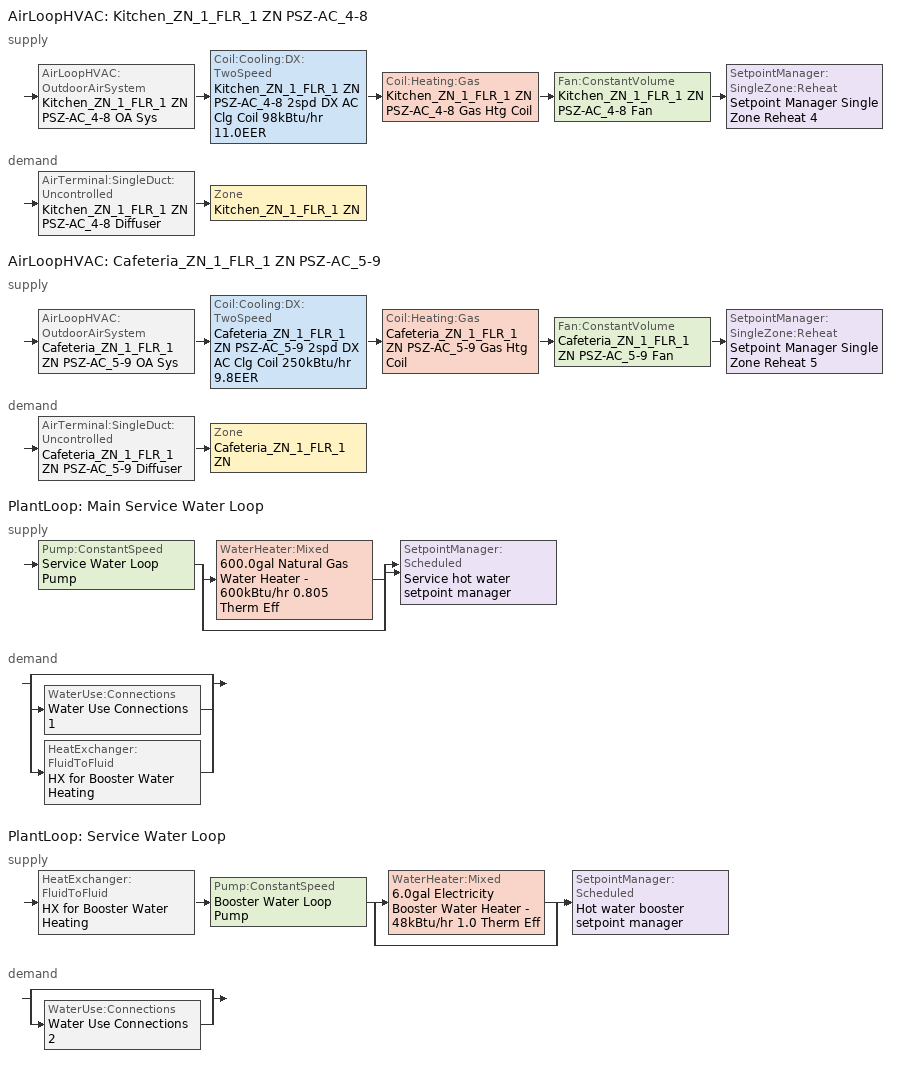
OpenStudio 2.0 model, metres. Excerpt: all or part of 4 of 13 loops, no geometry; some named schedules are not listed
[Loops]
AirLoopHVAC 'Kitchen_ZN_1_FLR_1 ZN PSZ-AC_4-8'
 supply: AirLoopHVAC:OutdoorAirSystem 'Kitchen_ZN_1_FLR_1 ZN PSZ-AC_4-8 OA Sys' > Coil:Cooling:DX:TwoSpeed 'Kitchen_ZN_1_FLR_1 ZN PSZ-AC_4-8 2spd DX AC Clg Coil 98kBtu/hr 11.0EER' > Coil:Heating:Gas 'Kitchen_ZN_1_FLR_1 ZN PSZ-AC_4-8 Gas Htg Coil' > Fan:ConstantVolume 'Kitchen_ZN_1_FLR_1 ZN PSZ-AC_4-8 Fan' > SetpointManager:SingleZone:Reheat 'Setpoint Manager Single Zone Reheat 4'
 demand: AirTerminal:SingleDuct:Uncontrolled 'Kitchen_ZN_1_FLR_1 ZN PSZ-AC_4-8 Diffuser' > Zone 'Kitchen_ZN_1_FLR_1 ZN'
AirLoopHVAC 'Cafeteria_ZN_1_FLR_1 ZN PSZ-AC_5-9'
 supply: AirLoopHVAC:OutdoorAirSystem 'Cafeteria_ZN_1_FLR_1 ZN PSZ-AC_5-9 OA Sys' > Coil:Cooling:DX:TwoSpeed 'Cafeteria_ZN_1_FLR_1 ZN PSZ-AC_5-9 2spd DX AC Clg Coil 250kBtu/hr 9.8EER' > Coil:Heating:Gas 'Cafeteria_ZN_1_FLR_1 ZN PSZ-AC_5-9 Gas Htg Coil' > Fan:ConstantVolume 'Cafeteria_ZN_1_FLR_1 ZN PSZ-AC_5-9 Fan' > SetpointManager:SingleZone:Reheat 'Setpoint Manager Single Zone Reheat 5'
 demand: AirTerminal:SingleDuct:Uncontrolled 'Cafeteria_ZN_1_FLR_1 ZN PSZ-AC_5-9 Diffuser' > Zone 'Cafeteria_ZN_1_FLR_1 ZN'
PlantLoop 'Main Service Water Loop'
 supply: Pump:ConstantSpeed 'Service Water Loop Pump' > split
  | WaterHeater:Mixed '600.0gal Natural Gas Water Heater - 600kBtu/hr 0.805 Therm Eff'
  | bypass
  join > SetpointManager:Scheduled 'Service hot water setpoint manager'
 demand: split
  | bypass
  | WaterUse:Connections 'Water Use Connections 1'
  | HeatExchanger:FluidToFluid 'HX for Booster Water Heating'
PlantLoop 'Service Water Loop'
 supply: HeatExchanger:FluidToFluid 'HX for Booster Water Heating' > Pump:ConstantSpeed 'Booster Water Loop Pump' > split
  | WaterHeater:Mixed '6.0gal Electricity Booster Water Heater - 48kBtu/hr 1.0 Therm Eff'
  | bypass
  join > SetpointManager:Scheduled 'Hot water booster setpoint manager'
 demand: split
  | bypass
  | WaterUse:Connections 'Water Use Connections 2'
[Sizing:Zone] Zone Cooling Design Supply Air Temperature Input Method=SupplyAirTemperature; Zone Cooling Design Supply Air Temperature {C}=12.8; Zone Cooling Design Supply Air Temperature Difference {deltaC}=11.11; Zone Heating Design Supply Air Temperature Input Method=SupplyAirTemperature; Zone Heating Design Supply Air Temperature {C}=40; Zone Heating Design Supply Air Temperature Difference {deltaC}=11.11; Zone Cooling Design Supply Air Humidity Ratio {kg-H2O/kg-air}=0.0085; Zone Heating Design Supply Air Humidity Ratio {kg-H2O/kg-air}=0.008; Cooling Design Air Flow Method=DesignDay; Heating Design Air Flow Method=DesignDay; Account for Dedicated Outdoor Air System=No; Dedicated Outdoor Air System Control Strategy=NeutralSupplyAir; Dedicated Outdoor Air Low Setpoint Temperature for Design {C}=autosize; Dedicated Outdoor Air High Setpoint Temperature for Design {C}=autosize
Cafeteria_ZN_1_FLR_1 ZN; Kitchen_ZN_1_FLR_1 ZN
[Zone equipment]
Cafeteria_ZN_1_FLR_1 ZN: Cafeteria_ZN_1_FLR_1 ZN PSZ-AC_5-9 Diffuser
Kitchen_ZN_1_FLR_1 ZN: Kitchen_ZN_1_FLR_1 ZN PSZ-AC_4-8 Diffuser, Kitchen_ZN_1_FLR_1 ZN Exhaust Fan
[PlantLoop] Plant Loop Volume {m3}=Autocalculate; Load Distribution Scheme=Optimal
Name | Maximum Loop Temperature {C} | Minimum Loop Temperature {C}
Main Service Water Loop | 60 | 10
Service Water Loop
[Sizing:Plant] Loop Type=Heating; Loop Design Temperature Difference {deltaC}=5; Sizing Option=NonCoincident; Zone Timesteps in Averaging Window=1; Coincident Sizing Factor Mode=None
Name | Design Loop Exit Temperature {C}
Main Service Water Loop | 60
Service Water Loop | 82.2222
[SetpointManager:Scheduled] Control Variable=Temperature
Name | Schedule
Service hot water setpoint manager | Service Water Loop Temp - 140F
Hot water booster setpoint manager | Service Water Booster Temp - 180.00000000000006F
[Pump:ConstantSpeed] Rated Flow Rate {m3/s}=autosize; Rated Power Consumption {W}=autosize; Fraction of Motor Inefficiencies to Fluid Stream=0; Pump Control Type=Intermittent
Name | Rated Pump Head {Pa} | Motor Efficiency
Service Water Loop Pump | 34026 | 0.855
Booster Water Loop Pump | 0 | 1
[AirLoopHVAC] Availability Schedule=SchoolSecondary HVACOperationSchd; Design Supply Air Flow Rate {m3/s}=AutoSize
Name | Availability Manager
Kitchen_ZN_1_FLR_1 ZN PSZ-AC_4-8 | Availability Manager Night Cycle 8
Cafeteria_ZN_1_FLR_1 ZN PSZ-AC_5-9 | Availability Manager Night Cycle 9
[Sizing:System] Type of Load to Size On=Sensible; Design Outdoor Air Flow Rate {m3/s}=Autosize; Minimum System Air Flow Ratio=1; Preheat Design Temperature {C}=7; Preheat Design Humidity Ratio {kg-H2O/kg-Air}=0.008; Precool Design Temperature {C}=12.8; Precool Design Humidity Ratio {kg-H2O/kg-Air}=0.008; Central Cooling Design Supply Air Temperature {C}=12.8; Central Heating Design Supply Air Temperature {C}=40; Sizing Option=Coincident; 100% Outdoor Air in Cooling=No; 100% Outdoor Air in Heating=No; Central Cooling Design Supply Air Humidity Ratio {kg-H2O/kg-Air}=0.0085; Central Heating Design Supply Air Humidity Ratio {kg-H2O/kg-Air}=0.008; Cooling Design Air Flow Method=DesignDay; Cooling Design Air Flow Rate {m3/s}=0; Heating Design Air Flow Method=DesignDay; Heating Design Air Flow Rate {m3/s}=0; System Outdoor Air Method=ZoneSum; Zone Maximum Outdoor Air Fraction=1; Cooling Supply Air Flow Rate Per Floor Area {m3/s-m2}=0.00996765; Cooling Fraction of Autosized Cooling Supply Air Flow Rate=1; Cooling Supply Air Flow Rate Per Unit Cooling Capacity {m3/s-W}=3.94755e-05; Heating Supply Air Flow Rate Per Floor Area {m3/s-m2}=0.00996765; Heating Fraction of Autosized Heating Supply Air Flow Rate=1; Heating Fraction of Autosized Cooling Supply Air Flow Rate=1; Heating Supply Air Flow Rate Per Unit Heating Capacity {m3/s-W}=3.15882e-05; Cooling Design Capacity Method=CoolingDesignCapacity; Cooling Design Capacity {W}=autosize; Cooling Design Capacity Per Floor Area {W/m2}=234.7; Fraction of Autosized Cooling Design Capacity=1; Heating Design Capacity Method=HeatingDesignCapacity; Heating Design Capacity {W}=autosize; Heating Design Capacity Per Floor Area {W/m2}=157; Fraction of Autosized Heating Design Capacity=1; Central Cooling Capacity Control Method=OnOff
Kitchen_ZN_1_FLR_1 ZN PSZ-AC_4-8; Cafeteria_ZN_1_FLR_1 ZN PSZ-AC_5-9
[Controller:OutdoorAir] Minimum Outdoor Air Flow Rate {m3/s}=Autosize; Maximum Outdoor Air Flow Rate {m3/s}=Autosize; Economizer Control Type=DifferentialEnthalpy; Economizer Control Action Type=ModulateFlow; Lockout Type=NoLockout; Minimum Limit Type=FixedMinimum; Minimum Outdoor Air Schedule=SchoolSecondary HVACOperationSchd; High Humidity Control=No; Heat Recovery Bypass Control Type=BypassWhenOAFlowGreaterThanMinimum
Name | Controller Mechanical Ventilation
Kitchen_ZN_1_FLR_1 ZN PSZ-AC_4-8 OA Sys Controller | Controller Mechanical Ventilation 4
Cafeteria_ZN_1_FLR_1 ZN PSZ-AC_5-9 OA Sys Controller | Controller Mechanical Ventilation 5
[Controller:MechanicalVentilation] Availability Schedule=Always On Discrete; System Outdoor Air Method=ZoneSum
Controller Mechanical Ventilation 4; Controller Mechanical Ventilation 5
[AirLoopHVAC:OutdoorAirSystem]
Name | Controller
Kitchen_ZN_1_FLR_1 ZN PSZ-AC_4-8 OA Sys | Kitchen_ZN_1_FLR_1 ZN PSZ-AC_4-8 OA Sys Controller
Cafeteria_ZN_1_FLR_1 ZN PSZ-AC_5-9 OA Sys | Cafeteria_ZN_1_FLR_1 ZN PSZ-AC_5-9 OA Sys Controller
[AvailabilityManager:NightCycle] Control Type=CycleOnAny; Thermostat Tolerance {deltaC}=1; Cycling Run Time {s}=3600
Availability Manager Night Cycle 8; Availability Manager Night Cycle 9
[SetpointManager:SingleZone:Reheat] Minimum Supply Air Temperature {C}=10; Maximum Supply Air Temperature {C}=50
Name | Control Zone
Setpoint Manager Single Zone Reheat 4 | Kitchen_ZN_1_FLR_1 ZN
Setpoint Manager Single Zone Reheat 5 | Cafeteria_ZN_1_FLR_1 ZN
[Fan:ConstantVolume] Availability Schedule=SchoolSecondary HVACOperationSchd; Pressure Rise {Pa}=622.722; Maximum Flow Rate {m3/s}=AutoSize
Name | Fan Efficiency | Motor Efficiency
Kitchen_ZN_1_FLR_1 ZN PSZ-AC_4-8 Fan | 0.56225 | 0.865
Cafeteria_ZN_1_FLR_1 ZN PSZ-AC_5-9 Fan | 0.58175 | 0.895
[Coil:Heating:Gas] Availability Schedule=Always On Discrete; Gas Burner Efficiency=0.8; Nominal Capacity {W}=AutoSize; Parasitic Electric Load {W}=0; Parasitic Gas Load {W}=0
Kitchen_ZN_1_FLR_1 ZN PSZ-AC_4-8 Gas Htg Coil; Cafeteria_ZN_1_FLR_1 ZN PSZ-AC_5-9 Gas Htg Coil
[Coil:Cooling:DX:TwoSpeed] Availability Schedule=Always On Discrete; Rated High Speed Total Cooling Capacity {W}=Autosize; Rated High Speed Sensible Heat Ratio=Autosize; Rated High Speed Air Flow Rate {m3/s}=Autosize; Rated Low Speed Total Cooling Capacity {W}=Autosize; Rated Low Speed Sensible Heat Ratio=0.69; Condenser Type=AirCooled; High Speed Evaporative Condenser Effectiveness=0; High Speed Evaporative Condenser Air Flow Rate {m3/s}=Autosize; High Speed Evaporative Condenser Pump Rated Power Consumption {W}=Autosize; Low Speed Evaporative Condenser Effectiveness=0; Low Speed Evaporative Condenser Air Flow Rate {m3/s}=Autosize; Low Speed Evaporative Condenser Pump Rated Power Consumption {W}=Autosize; Basin Heater Capacity {W/K}=10; Basin Heater Setpoint Temperature {C}=2
Name | Rated High Speed COP {W/W} | Total Cooling Capacity Function of Temperature Curve | Total Cooling Capacity Function of Flow Fraction Curve | Energy Input Ratio Function of Temperature Curve | Energy Input Ratio Function of Flow Fraction Curve | Part Load Fraction Correlation Curve | Rated Low Speed COP {W/W} | Low Speed Total Cooling Capacity Function of Temperature Curve | Low Speed Energy Input Ratio Function of Temperature Curve
Kitchen_ZN_1_FLR_1 ZN PSZ-AC_4-8 2spd DX AC Clg Coil 98kBtu/hr 11.0EER | 3.80232 | PSZ-Fine Storage DX Coil Cap-FT | DX Coil Cap-FF | PSZ-AC DX Coil EIR-FT | Split DX Coil EIR-FF | HPACCOOLPLFFPLR | 3.80232 | PSZ-Fine Storage DX Coil Cap-FT 1 | PSZ-AC DX Coil EIR-FT 1
Cafeteria_ZN_1_FLR_1 ZN PSZ-AC_5-9 2spd DX AC Clg Coil 250kBtu/hr 9.8EER | 3.50432 | PSZ-AC_CoolCLennoxStandard10Ton_TGA120S2B_CapFT 4 | AHU-1_CoolCStandard10Ton_CapFF 2 | PSZ-AC_CoolCStandard10Ton_EIRFT 4 | CoolCLennoxStandard10Ton_TGA120S2B_EIRFFF 2 | PSZ-AC_CoolCLennoxStandard10Ton_TGA120S2B_PLR 2 | 3.50432 | PSZ-AC_CoolCLennoxStandard10Ton_TGA120S2B_CapFT 5 | PSZ-AC_CoolCStandard10Ton_EIRFT 5
[AirTerminal:SingleDuct:Uncontrolled] Availability Schedule=Always On Discrete; Maximum Air Flow Rate {m3/s}=AutoSize
Kitchen_ZN_1_FLR_1 ZN PSZ-AC_4-8 Diffuser; Cafeteria_ZN_1_FLR_1 ZN PSZ-AC_5-9 Diffuser
[Fan:ZoneExhaust]
Kitchen_ZN_1_FLR_1 ZN Exhaust Fan: Availability Schedule=SchoolSecondary Kitchen_Exhaust_SCH; Fan Efficiency=0.0660786; Pressure Rise {Pa}=124.544; Maximum Flow Rate {m3/s}=2.54852; Flow Fraction Schedule=SchoolSecondary Kitchen_Exhaust_SCH_DCV; System Availability Manager Coupling Mode=Decoupled; Balanced Exhaust Fraction Schedule=SchoolSecondary Kitchen Exhaust Fan Balanced Exhaust Fraction Schedule
[Refrigeration:Case] Availability Schedule=Always On Discrete; Zone=Kitchen_ZN_1_FLR_1 ZN; Rated Ambient Temperature {C}=23.8889; Rated Ambient Relative Humidity {percent}=55; Rated Total Cooling Capacity per Unit Length {W/m}=734; Case Length {m}=7.32; Latent Case Credit Curve Type=CaseTemperatureMethod; Standard Case Lighting Power per Unit Length {W/m}=33; Case Lighting Schedule=SchoolSecondary BLDG_LIGHT_SCH; Fraction of Lighting Energy to Case=1; Anti-Sweat Heater Control Type=None; Humidity at Zero Anti-Sweat Heater Energy {percent}=0; Case Height {m}=0; Defrost Energy Correction Curve Type=None; Refrigerated Case Restocking Schedule=SchoolSecondary Kitchen_ZN_1_FLR_1_Case:1_WALKINFREEZER_WalkInStockingSched
Name | Rated Latent Heat Ratio | Rated Runtime Fraction | Case Operating Temperature {C} | Latent Case Credit Curve | Standard Case Fan Power per Unit Length {W/m} | Operating Case Fan Power per Unit Length {W/m} | Fraction of Anti-Sweat Heater Energy to Case | Case Defrost Power per Unit Length {W/m} | Case Defrost Type | Case Defrost Schedule | Case Defrost Drip-Down Schedule | Under Case HVAC Return Air Fraction | Case Credit Fraction Schedule
Kitchen_ZN_1_FLR_1 ZN Walkin Freezer | 0.1 | 0.4 | -23 | Single Shelf Horizontal Latent Energy Multiplier_After2004 | 68.3 | 68.3 | 0 | 410 | Electric | Refrigeration Defrost Schedule | Refrigeration Defrost DripDown Schedule | 0 | Refrigeration Case Credit Schedule
Kitchen_ZN_1_FLR_1 ZN Display Case | 0.08 | 0.85 | 2 | Multi Shelf Vertical Latent Energy Multiplier | 55 | 55 | 0.2 | 0 | OffCycle | Refrigeration Defrost Schedule 1 |  | 0.05
[Refrigeration:Condenser:AirCooled] Rated Subcooling Temperature Difference {deltaC}=0; Condenser Fan Speed Control Type=VariableSpeed; Rated Fan Power {W}=750; Minimum Fan Air Flow Ratio=0.25
Name | Rated Effective Total Heat Rejection Rate Curve
Refrigeration Condenser Air Cooled 1 | Refrigeration Condenser Air Cooled HR Curve
Refrigeration Condenser Air Cooled 2 | Refrigeration Condenser Air Cooled HR Curve 1
[Refrigeration:System] Minimum Condensing Temperature {C}=21; Refrigeration System Working Fluid Type=R404a; Suction Temperature Control Type=ConstantSuctionTemperature; Suction Piping Zone=Kitchen_ZN_1_FLR_1 ZN
Name | Refrigeration Condenser
Refrigeration System 1 | Refrigeration Condenser Air Cooled 1
Refrigeration System 2 | Refrigeration Condenser Air Cooled 2
[WaterHeater:Mixed] Deadband Temperature Difference {deltaC}=2; Maximum Temperature Limit {C}=82.2222; Heater Control Type=Cycle; Off Cycle Parasitic Heat Fraction to Tank=0.8; On Cycle Parasitic Heat Fraction to Tank=0; Ambient Temperature Indicator=Schedule; Use Side Effectiveness=1; Source Side Effectiveness=1; Use Side Design Flow Rate {m3/s}=autosize; Source Side Design Flow Rate {m3/s}=autosize; Indirect Water Heating Recovery Time {hr}=1.5
Name | Tank Volume {m3} | Setpoint Temperature Schedule | Heater Maximum Capacity {W} | Heater Fuel Type | Heater Thermal Efficiency | Off Cycle Parasitic Fuel Consumption Rate {W} | Off Cycle Parasitic Fuel Type | On Cycle Parasitic Fuel Consumption Rate {W} | On Cycle Parasitic Fuel Type | Ambient Temperature Schedule | Off Cycle Loss Coefficient to Ambient Temperature {W/K} | On Cycle Loss Coefficient to Ambient Temperature {W/K}
600.0gal Natural Gas Water Heater - 600kBtu/hr 0.805 Therm Eff | 2.27125 | Service Water Loop Temp - 140F | 175843 | NaturalGas | 0.804593 | 878.92 | NaturalGas | 878.92 | NaturalGas | Water Heater Ambient Temp Schedule - 70F | 20.7661 | 20.7661
6.0gal Electricity Booster Water Heater - 48kBtu/hr 1.0 Therm Eff | 0.0227125 | Service Water Booster Temp - 180.00000000000006F | 14000 | Electricity | 1 | 0 | Electricity | 0 | Electricity | Water Heater Ambient Temp Schedule - 70F 1 | 0.796809 | 0.796809
[WaterUse:Connections]
Name | Water Use Equipment Name 1
Water Use Connections 1 | Main Service Water Use 7.63gal/min
Water Use Connections 2 | Booster Water Fixture - 23.7 gal/min at 27.901234567901326F
[WaterUse:Equipment:Definition]
Name | Peak Flow Rate {m3/s} | Target Temperature Schedule | Sensible Fraction Schedule | Latent Fraction Schedule
Main Service Water Use Def 7.63gal/min | 0.000481378 | Mixed Water At Faucet Temp - 140F | Fraction Sensible - 0.2 | Fraction Latent - 0.05
Water Fixture Def - 23.7 gal/min | 0.00149524 | Schedule Ruleset 5
[WaterUse:Equipment] Flow Rate Fraction Schedule=SchoolSecondary BLDG_SWH_SCH
Name | Water Use Equipment Definition
Main Service Water Use 7.63gal/min | Main Service Water Use Def 7.63gal/min
Booster Water Fixture - 23.7 gal/min at 27.901234567901326F | Water Fixture Def - 23.7 gal/min
[HeatExchanger:FluidToFluid]
HX for Booster Water Heating: Loop Demand Side Design Flow Rate {m3/s}=autosize; Loop Supply Side Design Flow Rate {m3/s}=autosize; Heat Exchange Model Type=Ideal; Heat Exchanger U-Factor Times Area Value {W/K}=autosize; Control Type=UncontrolledOn; Minimum Temperature Difference to Activate Heat Exchanger {deltaC}=0.01; Heat Transfer Metering End Use Type=LoopToLoop; Component Override Cooling Control Temperature Mode=Loop; Sizing Factor=1; Operation Minimum Temperature Limit {C}=0; Operation Maximum Temperature Limit {C}=100
[Schedule:Ruleset]
Name | Default Day Schedule | Summer Design Day Schedule | Winter Design Day Schedule
SchoolSecondary BLDG_LIGHT_SCH | SchoolSecondary BLDG_LIGHT_SCH Default | SchoolSecondary BLDG_LIGHT_SCH Summer Design Day | SchoolSecondary BLDG_LIGHT_SCH Winter Design Day
SchoolSecondary HVACOperationSchd | SchoolSecondary HVACOperationSchd Default | SchoolSecondary HVACOperationSchd Summer Design Day | SchoolSecondary HVACOperationSchd Winter Design Day
SchoolSecondary Kitchen_Exhaust_SCH | SchoolSecondary Kitchen_Exhaust_SCH Default | SchoolSecondary Kitchen_Exhaust_SCH Summer Design Day | SchoolSecondary Kitchen_Exhaust_SCH Winter Design Day
SchoolSecondary Kitchen_Exhaust_SCH_DCV | SchoolSecondary Kitchen_Exhaust_SCH_DCV Default | SchoolSecondary Kitchen_Exhaust_SCH_DCV Summer Design Day | SchoolSecondary Kitchen_Exhaust_SCH_DCV Winter Design Day
SchoolSecondary Kitchen Exhaust Fan Balanced Exhaust Fraction Schedule | SchoolSecondary Kitchen Exhaust Fan Balanced Exhaust Fraction Schedule Default | SchoolSecondary Kitchen Exhaust Fan Balanced Exhaust Fraction Schedule Summer Design Day | SchoolSecondary Kitchen Exhaust Fan Balanced Exhaust Fraction Schedule Winter Design Day
Refrigeration Defrost Schedule | Refrigeration Defrost Schedule Default
Refrigeration Defrost DripDown Schedule | Refrigeration Defrost DripDown Schedule Default
Refrigeration Case Credit Schedule | Refrigeration Case Credit Schedule Default
SchoolSecondary Kitchen_ZN_1_FLR_1_Case:1_WALKINFREEZER_WalkInStockingSched | SchoolSecondary Kitchen_ZN_1_FLR_1_Case:1_WALKINFREEZER_WalkInStockingSched Default | SchoolSecondary Kitchen_ZN_1_FLR_1_Case:1_WALKINFREEZER_WalkInStockingSched Summer Design Day | SchoolSecondary Kitchen_ZN_1_FLR_1_Case:1_WALKINFREEZER_WalkInStockingSched Winter Design Day
Refrigeration Defrost Schedule 1 | Refrigeration Defrost Schedule Default 1
Service Water Loop Temp - 140F | Service Water Loop Temp - 140F Default
Water Heater Ambient Temp Schedule - 70F | Water Heater Ambient Temp Schedule - 70F Default
SchoolSecondary BLDG_SWH_SCH | SchoolSecondary BLDG_SWH_SCH Default | SchoolSecondary BLDG_SWH_SCH Summer Design Day | SchoolSecondary BLDG_SWH_SCH Winter Design Day
Service Water Booster Temp - 180.00000000000006F | Service Water Booster Temp - 180.00000000000006F Default
Water Heater Ambient Temp Schedule - 70F 1 | Water Heater Ambient Temp Schedule - 70F Default 1
[Schedule:Day]
SchoolSecondary HVACOperationSchd Default; SchoolSecondary Kitchen_Exhaust_SCH Default; SchoolSecondary Kitchen Exhaust Fan Balanced Exhaust Fraction Schedule Default: 24, 0, 0
SchoolSecondary HVACOperationSchd Winter Design Day; SchoolSecondary HVACOperationSchd Summer Design Day: 7, 0, 0, 21, 0, 1, 24, 0, 0
SchoolSecondary Kitchen_Exhaust_SCH Winter Design Day; SchoolSecondary Kitchen_Exhaust_SCH Summer Design Day: 8, 0, 0, 21, 0, 1, 24, 0, 0
SchoolSecondary Kitchen_Exhaust_SCH_DCV Default; SchoolSecondary Kitchen_Exhaust_SCH_DCV Winter Design Day; SchoolSecondary Kitchen_Exhaust_SCH_DCV Summer Design Day: 24, 0, 1
SchoolSecondary Kitchen Exhaust Fan Balanced Exhaust Fraction Schedule Winter Design Day; SchoolSecondary Kitchen Exhaust Fan Balanced Exhaust Fraction Schedule Summer Design Day: 8, 0, 0, 21, 0, 0.746296, 24, 0, 0
Service Water Loop Temp - 140F Default: 24, 0, 60
Service Water Booster Temp - 180.00000000000006F Default: 24, 0, 82.2222
[Schedule:Rule] Date Specification Type=DateRange; Start Day=1
Name | Schedule Ruleset | Rule Order | Day Schedule | Apply Monday | Apply Tuesday | Apply Wednesday | Apply Thursday | Apply Friday | Start Month | End Month | End Day | Apply Sunday | Apply Saturday
Schedule Rule 87 | SchoolSecondary HVACOperationSchd | 0 | SchoolSecondary HVACOperationSchd WntrDsn|SmrDsn|Wkdy Day | Yes | Yes | Yes | Yes | Yes | 1 | 12 | 31
Schedule Rule 89 | SchoolSecondary Kitchen_Exhaust_SCH | 4 | SchoolSecondary Kitchen_Exhaust_SCH Wkdy Day | Yes | Yes | Yes | Yes | Yes | 1 | 6 | 30
Schedule Rule 90 | SchoolSecondary Kitchen_Exhaust_SCH | 3 | SchoolSecondary Kitchen_Exhaust_SCH Wknd Day |  |  |  |  |  | 1 | 6 | 30 | Yes | Yes
Schedule Rule 91 | SchoolSecondary Kitchen_Exhaust_SCH | 2 | SchoolSecondary Kitchen_Exhaust_SCH Wkdy Day 1 | Yes | Yes | Yes | Yes | Yes | 7 | 9 | 1
Schedule Rule 92 | SchoolSecondary Kitchen_Exhaust_SCH | 1 | SchoolSecondary Kitchen_Exhaust_SCH Wknd Day 1 |  |  |  |  |  | 7 | 9 | 1 | Yes | Yes
Schedule Rule 93 | SchoolSecondary Kitchen_Exhaust_SCH | 0 | SchoolSecondary Kitchen_Exhaust_SCH Wkdy Day 2 | Yes | Yes | Yes | Yes | Yes | 9 | 12 | 31
Schedule Rule 94 | SchoolSecondary Kitchen Exhaust Fan Balanced Exhaust Fraction Schedule | 4 | SchoolSecondary Kitchen Exhaust Fan Balanced Exhaust Fraction Schedule Wkdy Day | Yes | Yes | Yes | Yes | Yes | 1 | 6 | 30
Schedule Rule 95 | SchoolSecondary Kitchen Exhaust Fan Balanced Exhaust Fraction Schedule | 3 | SchoolSecondary Kitchen Exhaust Fan Balanced Exhaust Fraction Schedule Wknd Day |  |  |  |  |  | 1 | 6 | 30 | Yes | Yes
Schedule Rule 96 | SchoolSecondary Kitchen Exhaust Fan Balanced Exhaust Fraction Schedule | 2 | SchoolSecondary Kitchen Exhaust Fan Balanced Exhaust Fraction Schedule Wkdy Day 1 | Yes | Yes | Yes | Yes | Yes | 7 | 9 | 1
[Curve:Biquadratic]
Name | Coefficient1 Constant | Coefficient2 x | Coefficient3 x**2 | Coefficient4 y | Coefficient5 y**2 | Coefficient6 x*y | Minimum Value of x | Maximum Value of x | Minimum Value of y | Maximum Value of y
PSZ-AC_CoolCLennoxStandard10Ton_TGA120S2B_CapFT 4; PSZ-AC_CoolCLennoxStandard10Ton_TGA120S2B_CapFT 5 | 0.42415 | 0.04426 | -0.00042 | 0.00333 | -8e-05 | -0.00021 | 17 | 22 | 29 | 46
PSZ-AC_CoolCStandard10Ton_EIRFT 4; PSZ-AC_CoolCStandard10Ton_EIRFT 5 | 1.23649 | -0.02431 | 0.00057 | -0.01434 | 0.00063 | -0.00038 | 17 | 22 | 29 | 46
PSZ-Fine Storage DX Coil Cap-FT; PSZ-Fine Storage DX Coil Cap-FT 1 | 0.942588 | 0.00954335 | 0.00068377 | -0.0110427 | 5.249e-06 | -9.72e-06 | 12.77778 | 23.88889 | 23.88889 | 46.11111
PSZ-AC DX Coil EIR-FT; PSZ-AC DX Coil EIR-FT 1 | 0.342414 | 0.034885 | -0.0006237 | 0.00497722 | 0.000437951 | -0.000728028 | 12.77778 | 23.88889 | 23.88889 | 46.11111
[Curve:Quadratic]
Name | Coefficient1 Constant | Coefficient2 x | Coefficient3 x**2 | Minimum Value of x | Maximum Value of x
AHU-1_CoolCStandard10Ton_CapFF 2 | 0.77136 | 0.34053 | -0.11088 | 0.75918 | 1.13877
CoolCLennoxStandard10Ton_TGA120S2B_EIRFFF 2 | 1.2055 | -0.32953 | 0.12308 | 0.75918 | 1.13877
PSZ-AC_CoolCLennoxStandard10Ton_TGA120S2B_PLR 2 | 0.771 | 0.229 | 0 | 0 | 1
DX Coil Cap-FF | 0.8 | 0.2 | 0 | 0.5 | 1.5
Split DX Coil EIR-FF | 1.1552 | -0.1808 | 0.0256 | 0.5 | 1.5
HPACCOOLPLFFPLR | 0.85 | 0.15 | 0 | 0 | 1
[Schedule:Constant]
Always On Discrete: Value=1
[Curve:Cubic] Minimum Value of x=-35; Maximum Value of x=20
Name | Coefficient1 Constant | Coefficient2 x | Coefficient3 x**2 | Coefficient4 x**3
Single Shelf Horizontal Latent Energy Multiplier_After2004 | 0.0236 | 0.0006 | 0 | 0
Multi Shelf Vertical Latent Energy Multiplier | 0.0265263 | 0.00107803 | -6.02558e-05 | 1.23732e-06
[Curve:Linear] Coefficient1 Constant=0; Coefficient2 x=22000; Minimum Value of x=5; Maximum Value of x=22.2
Refrigeration Condenser Air Cooled HR Curve; Refrigeration Condenser Air Cooled HR Curve 1
